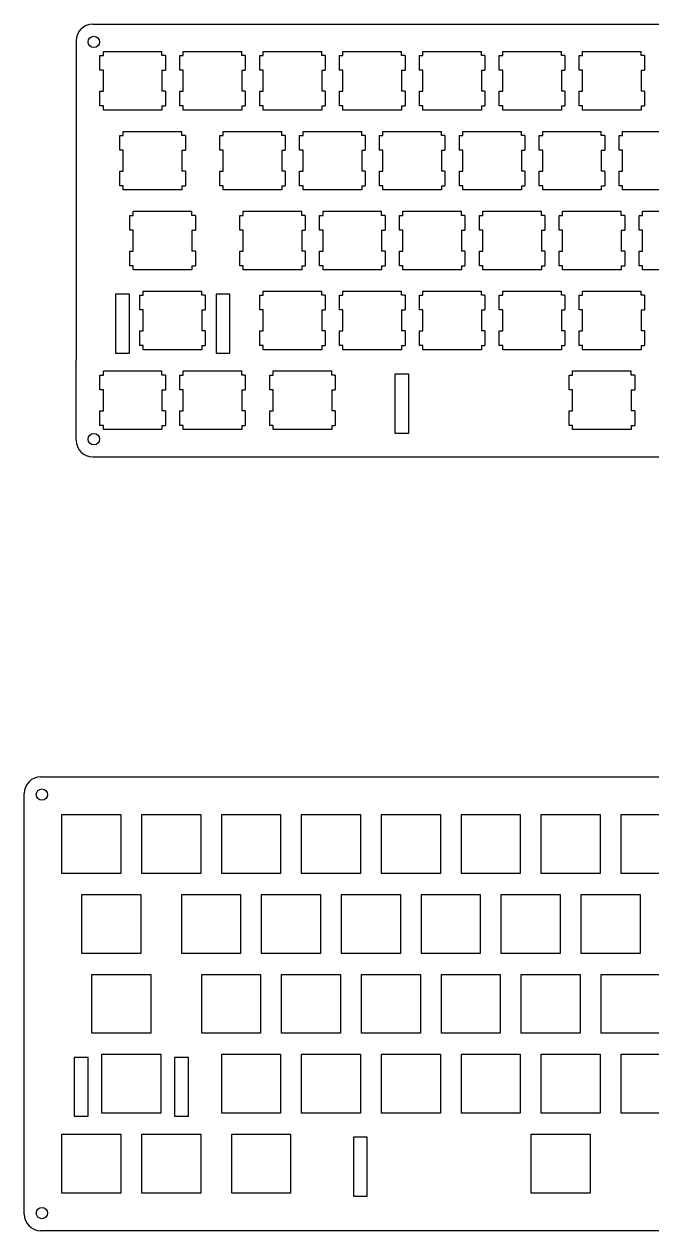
# Model space of a CAD drawing. Header units: millimetres. Extents: x -742 to 1487, y -1115 to 638.
# Drawn here: x 93.9 to 243.2, y 345.5 to 632.5 of the extents above; entities that cross this region are included whole.
import ezdxf

# ---------------------------------------------------------------- set-up
doc = ezdxf.new("R2010")
doc.units = ezdxf.units.MM
doc.layers.get('0').update_dxf_attribs({"linetype": 'CONTINUOUS'})
doc.layers.add('Layer_1', color=7, linetype='CONTINUOUS')

msp = doc.modelspace()

# ---------------------------------------------------------------- linework, layer by layer
for p, q in [((131.731, 632.527), (373.676, 632.527)), ((106.231, 609.527), (106.231, 552.592)), ((131.731, 529.592), (373.676, 529.592))]:
    msp.add_line(p, q)
at = {"layer": 'Layer_1', "linetype": 'ByBlock'}
for p, q in [((110.231, 632.527), (131.731, 632.527)), ((106.231, 628.527), (106.231, 609.527)), ((106.231, 533.592), (106.231, 552.592)), ((110.231, 529.592), (131.731, 529.592)), ((97.889, 453.515), (387.889, 453.515)), ((387.889, 345.515), (97.889, 345.515))]:
    msp.add_line(p, q, dxfattribs=at)
at = {"layer": 'Layer_1'}
msp.add_line((93.889, 349.515), (93.889, 449.515), dxfattribs=at)
at = {"layer": 'Layer_1', "linetype": 'ByBlock'}
for points in [[(115.631, 568.279), (115.631, 554.279), (118.931, 554.279), (118.931, 568.279)], [(139.531, 568.279), (139.531, 554.279), (142.831, 554.279), (142.831, 568.279)], [(182.056, 549.279), (182.056, 535.279), (185.356, 535.279), (185.356, 549.279)], [(182.056, 549.279), (182.056, 535.279), (185.356, 535.279), (185.356, 549.279)], [(105.789, 386.765), (105.789, 372.765), (109.089, 372.765), (109.089, 386.765)], [(129.689, 386.765), (129.689, 372.765), (132.989, 372.765), (132.989, 386.765)], [(172.214, 367.765), (172.214, 353.765), (175.514, 353.765), (175.514, 367.765)], [(172.214, 367.765), (172.214, 353.765), (175.514, 353.765), (175.514, 367.765)]]:
    msp.add_lwpolyline(points, close=True, dxfattribs=at)
at = {"layer": 'Layer_1'}
for points in [[(102.889, 444.515), (116.889, 444.515), (116.889, 430.515), (102.889, 430.515), (102.889, 444.515)], [(121.889, 444.515), (135.889, 444.515), (135.889, 430.515), (121.889, 430.515), (121.889, 444.515)], [(140.889, 444.515), (154.889, 444.515), (154.889, 430.515), (140.889, 430.515), (140.889, 444.515)], [(159.889, 444.515), (173.889, 444.515), (173.889, 430.515), (159.889, 430.515), (159.889, 444.515)], [(178.889, 444.515), (192.889, 444.515), (192.889, 430.515), (178.889, 430.515), (178.889, 444.515)], [(197.889, 444.515), (211.889, 444.515), (211.889, 430.515), (197.889, 430.515), (197.889, 444.515)], [(216.889, 444.515), (230.889, 444.515), (230.889, 430.515), (216.889, 430.515), (216.889, 444.515)], [(235.889, 444.515), (249.889, 444.515), (249.889, 430.515), (235.889, 430.515), (235.889, 444.515)], [(107.639, 425.515), (121.639, 425.515), (121.639, 411.515), (107.639, 411.515), (107.639, 425.515)], [(131.389, 425.515), (145.389, 425.515), (145.389, 411.515), (131.389, 411.515), (131.389, 425.515)], [(150.389, 425.515), (164.389, 425.515), (164.389, 411.515), (150.389, 411.515), (150.389, 425.515)], [(169.389, 425.515), (183.389, 425.515), (183.389, 411.515), (169.389, 411.515), (169.389, 425.515)], [(188.389, 425.515), (202.389, 425.515), (202.389, 411.515), (188.389, 411.515), (188.389, 425.515)], [(207.389, 425.515), (221.389, 425.515), (221.389, 411.515), (207.389, 411.515), (207.389, 425.515)], [(226.389, 425.515), (240.389, 425.515), (240.389, 411.515), (226.389, 411.515), (226.389, 425.515)], [(110.014, 406.515), (124.014, 406.515), (124.014, 392.515), (110.014, 392.515), (110.014, 406.515)], [(136.139, 406.515), (150.139, 406.515), (150.139, 392.515), (136.139, 392.515), (136.139, 406.515)], [(155.139, 406.515), (169.139, 406.515), (169.139, 392.515), (155.139, 392.515), (155.139, 406.515)], [(174.139, 406.515), (188.139, 406.515), (188.139, 392.515), (174.139, 392.515), (174.139, 406.515)], [(193.139, 406.515), (207.139, 406.515), (207.139, 392.515), (193.139, 392.515), (193.139, 406.515)], [(212.139, 406.515), (226.139, 406.515), (226.139, 392.515), (212.139, 392.515), (212.139, 406.515)], [(231.139, 406.515), (245.139, 406.515), (245.139, 392.515), (231.139, 392.515), (231.139, 406.515)], [(112.389, 387.515), (126.389, 387.515), (126.389, 373.515), (112.389, 373.515), (112.389, 387.515)], [(140.889, 387.515), (154.889, 387.515), (154.889, 373.515), (140.889, 373.515), (140.889, 387.515)], [(159.889, 387.515), (173.889, 387.515), (173.889, 373.515), (159.889, 373.515), (159.889, 387.515)], [(178.889, 387.515), (192.889, 387.515), (192.889, 373.515), (178.889, 373.515), (178.889, 387.515)], [(197.889, 387.515), (211.889, 387.515), (211.889, 373.515), (197.889, 373.515), (197.889, 387.515)], [(216.889, 387.515), (230.889, 387.515), (230.889, 373.515), (216.889, 373.515), (216.889, 387.515)], [(235.889, 387.515), (249.889, 387.515), (249.889, 373.515), (235.889, 373.515), (235.889, 387.515)], [(102.889, 368.515), (116.889, 368.515), (116.889, 354.515), (102.889, 354.515), (102.889, 368.515)], [(121.889, 368.515), (135.889, 368.515), (135.889, 354.515), (121.889, 354.515), (121.889, 368.515)], [(143.264, 368.515), (157.264, 368.515), (157.264, 354.515), (143.264, 354.515), (143.264, 368.515)], [(214.514, 368.515), (228.514, 368.515), (228.514, 354.515), (214.514, 354.515), (214.514, 368.515)], [(214.514, 368.515), (228.514, 368.515), (228.514, 354.515), (214.514, 354.515), (214.514, 368.515)]]:
    msp.add_lwpolyline(points, dxfattribs=at)
for centre in [(110.463, 628.295), (110.463, 533.824), (98.121, 449.283), (98.121, 349.748)]:
    msp.add_circle(centre, 1.35, dxfattribs=at)
for centre, start, end in [((110.231, 628.527), 90, 180), ((110.231, 533.592), 180, 270), ((97.889, 449.515), 90, 180), ((97.889, 349.515), 180, 270)]:
    msp.add_arc(centre, 4, start, end, dxfattribs=at)
at = {"layer": 'Layer_1', "linetype": 'ByBlock'}
for points in [[(112.731, 626.029), (112.731, 626.029), (126.676, 626.029), (126.676, 626.029)], [(112.731, 625.051), (112.731, 625.051), (112.731, 626.029), (112.731, 626.029)], [(126.676, 625.051), (126.676, 625.051), (126.676, 626.029), (126.676, 626.029)], [(131.731, 626.029), (131.731, 626.029), (145.676, 626.029), (145.676, 626.029)], [(131.731, 625.051), (131.731, 625.051), (131.731, 626.029), (131.731, 626.029)], [(145.676, 625.051), (145.676, 625.051), (145.676, 626.029), (145.676, 626.029)], [(150.731, 626.029), (150.731, 626.029), (164.676, 626.029), (164.676, 626.029)], [(150.731, 625.051), (150.731, 625.051), (150.731, 626.029), (150.731, 626.029)], [(164.676, 625.051), (164.676, 625.051), (164.676, 626.029), (164.676, 626.029)], [(169.731, 626.029), (169.731, 626.029), (183.676, 626.029), (183.676, 626.029)], [(169.731, 625.051), (169.731, 625.051), (169.731, 626.029), (169.731, 626.029)], [(183.676, 625.051), (183.676, 625.051), (183.676, 626.029), (183.676, 626.029)], [(188.731, 626.029), (188.731, 626.029), (202.676, 626.029), (202.676, 626.029)], [(188.731, 625.051), (188.731, 625.051), (188.731, 626.029), (188.731, 626.029)], [(202.676, 625.051), (202.676, 625.051), (202.676, 626.029), (202.676, 626.029)], [(207.731, 626.029), (207.731, 626.029), (221.676, 626.029), (221.676, 626.029)], [(207.731, 625.051), (207.731, 625.051), (207.731, 626.029), (207.731, 626.029)], [(221.676, 625.051), (221.676, 625.051), (221.676, 626.029), (221.676, 626.029)], [(226.731, 626.029), (226.731, 626.029), (240.676, 626.029), (240.676, 626.029)], [(226.731, 625.051), (226.731, 625.051), (226.731, 626.029), (226.731, 626.029)], [(240.676, 625.051), (240.676, 625.051), (240.676, 626.029), (240.676, 626.029)], [(111.919, 621.557), (111.919, 621.557), (111.919, 625.051), (111.919, 625.051)], [(111.919, 625.051), (111.919, 625.051), (112.731, 625.051), (112.731, 625.051)], [(127.487, 625.051), (127.487, 625.051), (126.676, 625.051), (126.676, 625.051)], [(127.487, 625.051), (127.487, 625.051), (127.487, 621.557), (127.487, 621.557)], [(130.919, 621.557), (130.919, 621.557), (130.919, 625.051), (130.919, 625.051)], [(130.919, 625.051), (130.919, 625.051), (131.731, 625.051), (131.731, 625.051)], [(146.487, 625.051), (146.487, 625.051), (145.676, 625.051), (145.676, 625.051)], [(146.487, 625.051), (146.487, 625.051), (146.487, 621.557), (146.487, 621.557)], [(149.919, 621.557), (149.919, 621.557), (149.919, 625.051), (149.919, 625.051)], [(149.919, 625.051), (149.919, 625.051), (150.731, 625.051), (150.731, 625.051)], [(165.487, 625.051), (165.487, 625.051), (164.676, 625.051), (164.676, 625.051)], [(165.487, 625.051), (165.487, 625.051), (165.487, 621.557), (165.487, 621.557)], [(168.919, 621.557), (168.919, 621.557), (168.919, 625.051), (168.919, 625.051)], [(168.919, 625.051), (168.919, 625.051), (169.731, 625.051), (169.731, 625.051)], [(184.487, 625.051), (184.487, 625.051), (183.676, 625.051), (183.676, 625.051)], [(184.487, 625.051), (184.487, 625.051), (184.487, 621.557), (184.487, 621.557)], [(187.919, 621.557), (187.919, 621.557), (187.919, 625.051), (187.919, 625.051)], [(187.919, 625.051), (187.919, 625.051), (188.731, 625.051), (188.731, 625.051)], [(203.487, 625.051), (203.487, 625.051), (202.676, 625.051), (202.676, 625.051)], [(203.487, 625.051), (203.487, 625.051), (203.487, 621.557), (203.487, 621.557)], [(206.919, 621.557), (206.919, 621.557), (206.919, 625.051), (206.919, 625.051)], [(206.919, 625.051), (206.919, 625.051), (207.731, 625.051), (207.731, 625.051)], [(222.487, 625.051), (222.487, 625.051), (221.676, 625.051), (221.676, 625.051)], [(222.487, 625.051), (222.487, 625.051), (222.487, 621.557), (222.487, 621.557)], [(225.919, 621.557), (225.919, 621.557), (225.919, 625.051), (225.919, 625.051)], [(225.919, 625.051), (225.919, 625.051), (226.731, 625.051), (226.731, 625.051)], [(241.487, 625.051), (241.487, 625.051), (240.676, 625.051), (240.676, 625.051)], [(241.487, 625.051), (241.487, 625.051), (241.487, 621.557), (241.487, 621.557)], [(112.731, 621.557), (112.731, 621.557), (111.919, 621.557), (111.919, 621.557)], [(112.731, 616.557), (112.731, 616.557), (112.731, 621.557), (112.731, 621.557)], [(126.676, 621.557), (126.676, 621.557), (126.676, 616.557), (126.676, 616.557)], [(126.676, 621.557), (126.676, 621.557), (127.487, 621.557), (127.487, 621.557)], [(131.731, 621.557), (131.731, 621.557), (130.919, 621.557), (130.919, 621.557)], [(131.731, 616.557), (131.731, 616.557), (131.731, 621.557), (131.731, 621.557)], [(145.676, 621.557), (145.676, 621.557), (145.676, 616.557), (145.676, 616.557)], [(145.676, 621.557), (145.676, 621.557), (146.487, 621.557), (146.487, 621.557)], [(150.731, 621.557), (150.731, 621.557), (149.919, 621.557), (149.919, 621.557)], [(150.731, 616.557), (150.731, 616.557), (150.731, 621.557), (150.731, 621.557)], [(164.676, 621.557), (164.676, 621.557), (164.676, 616.557), (164.676, 616.557)], [(164.676, 621.557), (164.676, 621.557), (165.487, 621.557), (165.487, 621.557)], [(169.731, 621.557), (169.731, 621.557), (168.919, 621.557), (168.919, 621.557)], [(169.731, 616.557), (169.731, 616.557), (169.731, 621.557), (169.731, 621.557)], [(183.676, 621.557), (183.676, 621.557), (183.676, 616.557), (183.676, 616.557)], [(183.676, 621.557), (183.676, 621.557), (184.487, 621.557), (184.487, 621.557)], [(188.731, 621.557), (188.731, 621.557), (187.919, 621.557), (187.919, 621.557)], [(188.731, 616.557), (188.731, 616.557), (188.731, 621.557), (188.731, 621.557)], [(202.676, 621.557), (202.676, 621.557), (202.676, 616.557), (202.676, 616.557)], [(202.676, 621.557), (202.676, 621.557), (203.487, 621.557), (203.487, 621.557)], [(207.731, 621.557), (207.731, 621.557), (206.919, 621.557), (206.919, 621.557)], [(207.731, 616.557), (207.731, 616.557), (207.731, 621.557), (207.731, 621.557)], [(221.676, 621.557), (221.676, 621.557), (221.676, 616.557), (221.676, 616.557)], [(221.676, 621.557), (221.676, 621.557), (222.487, 621.557), (222.487, 621.557)], [(226.731, 621.557), (226.731, 621.557), (225.919, 621.557), (225.919, 621.557)], [(226.731, 616.557), (226.731, 616.557), (226.731, 621.557), (226.731, 621.557)], [(240.676, 621.557), (240.676, 621.557), (240.676, 616.557), (240.676, 616.557)], [(240.676, 621.557), (240.676, 621.557), (241.487, 621.557), (241.487, 621.557)], [(111.919, 616.557), (111.919, 616.557), (112.731, 616.557), (112.731, 616.557)], [(111.919, 613.063), (111.919, 613.063), (111.919, 616.557), (111.919, 616.557)], [(127.487, 616.557), (127.487, 616.557), (126.676, 616.557), (126.676, 616.557)], [(127.487, 616.557), (127.487, 616.557), (127.487, 613.063), (127.487, 613.063)], [(130.919, 613.063), (130.919, 613.063), (130.919, 616.557), (130.919, 616.557)], [(130.919, 616.557), (130.919, 616.557), (131.731, 616.557), (131.731, 616.557)], [(146.487, 616.557), (146.487, 616.557), (145.676, 616.557), (145.676, 616.557)], [(146.487, 616.557), (146.487, 616.557), (146.487, 613.063), (146.487, 613.063)], [(149.919, 613.063), (149.919, 613.063), (149.919, 616.557), (149.919, 616.557)], [(149.919, 616.557), (149.919, 616.557), (150.731, 616.557), (150.731, 616.557)], [(165.487, 616.557), (165.487, 616.557), (164.676, 616.557), (164.676, 616.557)], [(165.487, 616.557), (165.487, 616.557), (165.487, 613.063), (165.487, 613.063)], [(168.919, 613.063), (168.919, 613.063), (168.919, 616.557), (168.919, 616.557)], [(168.919, 616.557), (168.919, 616.557), (169.731, 616.557), (169.731, 616.557)], [(184.487, 616.557), (184.487, 616.557), (183.676, 616.557), (183.676, 616.557)], [(184.487, 616.557), (184.487, 616.557), (184.487, 613.063), (184.487, 613.063)], [(187.919, 613.063), (187.919, 613.063), (187.919, 616.557), (187.919, 616.557)], [(187.919, 616.557), (187.919, 616.557), (188.731, 616.557), (188.731, 616.557)], [(203.487, 616.557), (203.487, 616.557), (202.676, 616.557), (202.676, 616.557)], [(203.487, 616.557), (203.487, 616.557), (203.487, 613.063), (203.487, 613.063)], [(206.919, 613.063), (206.919, 613.063), (206.919, 616.557), (206.919, 616.557)], [(206.919, 616.557), (206.919, 616.557), (207.731, 616.557), (207.731, 616.557)], [(222.487, 616.557), (222.487, 616.557), (221.676, 616.557), (221.676, 616.557)], [(222.487, 616.557), (222.487, 616.557), (222.487, 613.063), (222.487, 613.063)], [(225.919, 613.063), (225.919, 613.063), (225.919, 616.557), (225.919, 616.557)], [(225.919, 616.557), (225.919, 616.557), (226.731, 616.557), (226.731, 616.557)], [(241.487, 616.557), (241.487, 616.557), (240.676, 616.557), (240.676, 616.557)], [(241.487, 616.557), (241.487, 616.557), (241.487, 613.063), (241.487, 613.063)], [(112.731, 613.063), (112.731, 613.063), (111.919, 613.063), (111.919, 613.063)], [(112.731, 612.084), (112.731, 612.084), (112.731, 613.063), (112.731, 613.063)], [(126.676, 612.084), (126.676, 612.084), (112.731, 612.084), (112.731, 612.084)], [(126.676, 613.063), (126.676, 613.063), (126.676, 612.084), (126.676, 612.084)], [(126.676, 613.063), (126.676, 613.063), (127.487, 613.063), (127.487, 613.063)], [(131.731, 613.063), (131.731, 613.063), (130.919, 613.063), (130.919, 613.063)], [(131.731, 612.084), (131.731, 612.084), (131.731, 613.063), (131.731, 613.063)], [(145.676, 612.084), (145.676, 612.084), (131.731, 612.084), (131.731, 612.084)], [(145.676, 613.063), (145.676, 613.063), (146.487, 613.063), (146.487, 613.063)], [(145.676, 613.063), (145.676, 613.063), (145.676, 612.084), (145.676, 612.084)], [(150.731, 613.063), (150.731, 613.063), (149.919, 613.063), (149.919, 613.063)], [(150.731, 612.084), (150.731, 612.084), (150.731, 613.063), (150.731, 613.063)], [(164.676, 612.084), (164.676, 612.084), (150.731, 612.084), (150.731, 612.084)], [(164.676, 613.063), (164.676, 613.063), (165.487, 613.063), (165.487, 613.063)], [(164.676, 613.063), (164.676, 613.063), (164.676, 612.084), (164.676, 612.084)], [(169.731, 613.063), (169.731, 613.063), (168.919, 613.063), (168.919, 613.063)], [(169.731, 612.084), (169.731, 612.084), (169.731, 613.063), (169.731, 613.063)], [(183.676, 612.084), (183.676, 612.084), (169.731, 612.084), (169.731, 612.084)], [(183.676, 613.063), (183.676, 613.063), (184.487, 613.063), (184.487, 613.063)], [(183.676, 613.063), (183.676, 613.063), (183.676, 612.084), (183.676, 612.084)], [(188.731, 613.063), (188.731, 613.063), (187.919, 613.063), (187.919, 613.063)], [(188.731, 612.084), (188.731, 612.084), (188.731, 613.063), (188.731, 613.063)], [(202.676, 612.084), (202.676, 612.084), (188.731, 612.084), (188.731, 612.084)], [(202.676, 613.063), (202.676, 613.063), (203.487, 613.063), (203.487, 613.063)], [(202.676, 613.063), (202.676, 613.063), (202.676, 612.084), (202.676, 612.084)], [(207.731, 613.063), (207.731, 613.063), (206.919, 613.063), (206.919, 613.063)], [(207.731, 612.084), (207.731, 612.084), (207.731, 613.063), (207.731, 613.063)], [(221.676, 612.084), (221.676, 612.084), (207.731, 612.084), (207.731, 612.084)], [(221.676, 613.063), (221.676, 613.063), (222.487, 613.063), (222.487, 613.063)], [(221.676, 613.063), (221.676, 613.063), (221.676, 612.084), (221.676, 612.084)], [(226.731, 613.063), (226.731, 613.063), (225.919, 613.063), (225.919, 613.063)], [(226.731, 612.084), (226.731, 612.084), (226.731, 613.063), (226.731, 613.063)], [(240.676, 612.084), (240.676, 612.084), (226.731, 612.084), (226.731, 612.084)], [(240.676, 613.063), (240.676, 613.063), (241.487, 613.063), (241.487, 613.063)], [(240.676, 613.063), (240.676, 613.063), (240.676, 612.084), (240.676, 612.084)], [(116.669, 602.557), (116.669, 602.557), (116.669, 606.051), (116.669, 606.051)], [(116.669, 606.051), (116.669, 606.051), (117.481, 606.051), (117.481, 606.051)], [(117.481, 607.029), (117.481, 607.029), (131.426, 607.029), (131.426, 607.029)], [(117.481, 606.051), (117.481, 606.051), (117.481, 607.029), (117.481, 607.029)], [(131.426, 606.051), (131.426, 606.051), (131.426, 607.029), (131.426, 607.029)], [(132.237, 606.051), (132.237, 606.051), (131.426, 606.051), (131.426, 606.051)], [(132.237, 606.051), (132.237, 606.051), (132.237, 602.557), (132.237, 602.557)], [(140.419, 602.557), (140.419, 602.557), (140.419, 606.051), (140.419, 606.051)], [(140.419, 606.051), (140.419, 606.051), (141.231, 606.051), (141.231, 606.051)], [(141.231, 607.029), (141.231, 607.029), (155.176, 607.029), (155.176, 607.029)], [(141.231, 606.051), (141.231, 606.051), (141.231, 607.029), (141.231, 607.029)], [(155.176, 606.051), (155.176, 606.051), (155.176, 607.029), (155.176, 607.029)], [(155.987, 606.051), (155.987, 606.051), (155.176, 606.051), (155.176, 606.051)], [(155.987, 606.051), (155.987, 606.051), (155.987, 602.557), (155.987, 602.557)], [(159.419, 602.557), (159.419, 602.557), (159.419, 606.051), (159.419, 606.051)], [(159.419, 606.051), (159.419, 606.051), (160.231, 606.051), (160.231, 606.051)], [(160.231, 607.029), (160.231, 607.029), (174.176, 607.029), (174.176, 607.029)], [(160.231, 606.051), (160.231, 606.051), (160.231, 607.029), (160.231, 607.029)], [(174.176, 606.051), (174.176, 606.051), (174.176, 607.029), (174.176, 607.029)], [(174.987, 606.051), (174.987, 606.051), (174.176, 606.051), (174.176, 606.051)], [(174.987, 606.051), (174.987, 606.051), (174.987, 602.557), (174.987, 602.557)], [(178.419, 602.557), (178.419, 602.557), (178.419, 606.051), (178.419, 606.051)], [(178.419, 606.051), (178.419, 606.051), (179.231, 606.051), (179.231, 606.051)], [(179.231, 607.029), (179.231, 607.029), (193.176, 607.029), (193.176, 607.029)], [(179.231, 606.051), (179.231, 606.051), (179.231, 607.029), (179.231, 607.029)], [(193.176, 606.051), (193.176, 606.051), (193.176, 607.029), (193.176, 607.029)], [(193.987, 606.051), (193.987, 606.051), (193.176, 606.051), (193.176, 606.051)], [(193.987, 606.051), (193.987, 606.051), (193.987, 602.557), (193.987, 602.557)], [(197.419, 602.557), (197.419, 602.557), (197.419, 606.051), (197.419, 606.051)], [(197.419, 606.051), (197.419, 606.051), (198.231, 606.051), (198.231, 606.051)], [(198.231, 607.029), (198.231, 607.029), (212.176, 607.029), (212.176, 607.029)], [(198.231, 606.051), (198.231, 606.051), (198.231, 607.029), (198.231, 607.029)], [(212.176, 606.051), (212.176, 606.051), (212.176, 607.029), (212.176, 607.029)], [(212.987, 606.051), (212.987, 606.051), (212.176, 606.051), (212.176, 606.051)], [(212.987, 606.051), (212.987, 606.051), (212.987, 602.557), (212.987, 602.557)], [(216.419, 602.557), (216.419, 602.557), (216.419, 606.051), (216.419, 606.051)], [(216.419, 606.051), (216.419, 606.051), (217.231, 606.051), (217.231, 606.051)], [(217.231, 607.029), (217.231, 607.029), (231.176, 607.029), (231.176, 607.029)], [(217.231, 606.051), (217.231, 606.051), (217.231, 607.029), (217.231, 607.029)], [(231.176, 606.051), (231.176, 606.051), (231.176, 607.029), (231.176, 607.029)], [(231.987, 606.051), (231.987, 606.051), (231.176, 606.051), (231.176, 606.051)], [(231.987, 606.051), (231.987, 606.051), (231.987, 602.557), (231.987, 602.557)], [(235.419, 602.557), (235.419, 602.557), (235.419, 606.051), (235.419, 606.051)], [(235.419, 606.051), (235.419, 606.051), (236.231, 606.051), (236.231, 606.051)], [(236.231, 607.029), (236.231, 607.029), (250.176, 607.029), (250.176, 607.029)], [(236.231, 606.051), (236.231, 606.051), (236.231, 607.029), (236.231, 607.029)], [(117.481, 602.557), (117.481, 602.557), (116.669, 602.557), (116.669, 602.557)], [(117.481, 597.557), (117.481, 597.557), (117.481, 602.557), (117.481, 602.557)], [(131.426, 602.557), (131.426, 602.557), (131.426, 597.557), (131.426, 597.557)], [(131.426, 602.557), (131.426, 602.557), (132.237, 602.557), (132.237, 602.557)], [(141.231, 602.557), (141.231, 602.557), (140.419, 602.557), (140.419, 602.557)], [(141.231, 597.557), (141.231, 597.557), (141.231, 602.557), (141.231, 602.557)], [(155.176, 602.557), (155.176, 602.557), (155.176, 597.557), (155.176, 597.557)], [(155.176, 602.557), (155.176, 602.557), (155.987, 602.557), (155.987, 602.557)], [(160.231, 602.557), (160.231, 602.557), (159.419, 602.557), (159.419, 602.557)], [(160.231, 597.557), (160.231, 597.557), (160.231, 602.557), (160.231, 602.557)], [(174.176, 602.557), (174.176, 602.557), (174.176, 597.557), (174.176, 597.557)], [(174.176, 602.557), (174.176, 602.557), (174.987, 602.557), (174.987, 602.557)], [(179.231, 602.557), (179.231, 602.557), (178.419, 602.557), (178.419, 602.557)], [(179.231, 597.557), (179.231, 597.557), (179.231, 602.557), (179.231, 602.557)], [(193.176, 602.557), (193.176, 602.557), (193.176, 597.557), (193.176, 597.557)], [(193.176, 602.557), (193.176, 602.557), (193.987, 602.557), (193.987, 602.557)], [(198.231, 602.557), (198.231, 602.557), (197.419, 602.557), (197.419, 602.557)], [(198.231, 597.557), (198.231, 597.557), (198.231, 602.557), (198.231, 602.557)], [(212.176, 602.557), (212.176, 602.557), (212.176, 597.557), (212.176, 597.557)], [(212.176, 602.557), (212.176, 602.557), (212.987, 602.557), (212.987, 602.557)], [(217.231, 602.557), (217.231, 602.557), (216.419, 602.557), (216.419, 602.557)], [(217.231, 597.557), (217.231, 597.557), (217.231, 602.557), (217.231, 602.557)], [(231.176, 602.557), (231.176, 602.557), (231.176, 597.557), (231.176, 597.557)], [(231.176, 602.557), (231.176, 602.557), (231.987, 602.557), (231.987, 602.557)], [(236.231, 602.557), (236.231, 602.557), (235.419, 602.557), (235.419, 602.557)], [(236.231, 597.557), (236.231, 597.557), (236.231, 602.557), (236.231, 602.557)], [(116.669, 594.063), (116.669, 594.063), (116.669, 597.557), (116.669, 597.557)], [(116.669, 597.557), (116.669, 597.557), (117.481, 597.557), (117.481, 597.557)], [(132.237, 597.557), (132.237, 597.557), (131.426, 597.557), (131.426, 597.557)], [(132.237, 597.557), (132.237, 597.557), (132.237, 594.063), (132.237, 594.063)], [(140.419, 594.063), (140.419, 594.063), (140.419, 597.557), (140.419, 597.557)], [(140.419, 597.557), (140.419, 597.557), (141.231, 597.557), (141.231, 597.557)], [(155.987, 597.557), (155.987, 597.557), (155.176, 597.557), (155.176, 597.557)], [(155.987, 597.557), (155.987, 597.557), (155.987, 594.063), (155.987, 594.063)], [(159.419, 594.063), (159.419, 594.063), (159.419, 597.557), (159.419, 597.557)], [(159.419, 597.557), (159.419, 597.557), (160.231, 597.557), (160.231, 597.557)], [(174.987, 597.557), (174.987, 597.557), (174.176, 597.557), (174.176, 597.557)], [(174.987, 597.557), (174.987, 597.557), (174.987, 594.063), (174.987, 594.063)], [(178.419, 594.063), (178.419, 594.063), (178.419, 597.557), (178.419, 597.557)], [(178.419, 597.557), (178.419, 597.557), (179.231, 597.557), (179.231, 597.557)], [(193.987, 597.557), (193.987, 597.557), (193.176, 597.557), (193.176, 597.557)], [(193.987, 597.557), (193.987, 597.557), (193.987, 594.063), (193.987, 594.063)], [(197.419, 594.063), (197.419, 594.063), (197.419, 597.557), (197.419, 597.557)], [(197.419, 597.557), (197.419, 597.557), (198.231, 597.557), (198.231, 597.557)], [(212.987, 597.557), (212.987, 597.557), (212.176, 597.557), (212.176, 597.557)], [(212.987, 597.557), (212.987, 597.557), (212.987, 594.063), (212.987, 594.063)], [(216.419, 594.063), (216.419, 594.063), (216.419, 597.557), (216.419, 597.557)], [(216.419, 597.557), (216.419, 597.557), (217.231, 597.557), (217.231, 597.557)], [(231.987, 597.557), (231.987, 597.557), (231.176, 597.557), (231.176, 597.557)], [(231.987, 597.557), (231.987, 597.557), (231.987, 594.063), (231.987, 594.063)], [(235.419, 594.063), (235.419, 594.063), (235.419, 597.557), (235.419, 597.557)], [(235.419, 597.557), (235.419, 597.557), (236.231, 597.557), (236.231, 597.557)], [(117.481, 594.063), (117.481, 594.063), (116.669, 594.063), (116.669, 594.063)], [(117.481, 593.084), (117.481, 593.084), (117.481, 594.063), (117.481, 594.063)], [(131.426, 593.084), (131.426, 593.084), (117.481, 593.084), (117.481, 593.084)], [(131.426, 594.063), (131.426, 594.063), (132.237, 594.063), (132.237, 594.063)], [(131.426, 594.063), (131.426, 594.063), (131.426, 593.084), (131.426, 593.084)], [(141.231, 594.063), (141.231, 594.063), (140.419, 594.063), (140.419, 594.063)], [(141.231, 593.084), (141.231, 593.084), (141.231, 594.063), (141.231, 594.063)], [(155.176, 593.084), (155.176, 593.084), (141.231, 593.084), (141.231, 593.084)], [(155.176, 594.063), (155.176, 594.063), (155.987, 594.063), (155.987, 594.063)], [(155.176, 594.063), (155.176, 594.063), (155.176, 593.084), (155.176, 593.084)], [(160.231, 594.063), (160.231, 594.063), (159.419, 594.063), (159.419, 594.063)], [(160.231, 593.084), (160.231, 593.084), (160.231, 594.063), (160.231, 594.063)], [(174.176, 593.084), (174.176, 593.084), (160.231, 593.084), (160.231, 593.084)], [(174.176, 594.063), (174.176, 594.063), (174.987, 594.063), (174.987, 594.063)], [(174.176, 594.063), (174.176, 594.063), (174.176, 593.084), (174.176, 593.084)], [(179.231, 594.063), (179.231, 594.063), (178.419, 594.063), (178.419, 594.063)], [(179.231, 593.084), (179.231, 593.084), (179.231, 594.063), (179.231, 594.063)], [(193.176, 593.084), (193.176, 593.084), (179.231, 593.084), (179.231, 593.084)], [(193.176, 594.063), (193.176, 594.063), (193.987, 594.063), (193.987, 594.063)], [(193.176, 594.063), (193.176, 594.063), (193.176, 593.084), (193.176, 593.084)], [(198.231, 594.063), (198.231, 594.063), (197.419, 594.063), (197.419, 594.063)], [(198.231, 593.084), (198.231, 593.084), (198.231, 594.063), (198.231, 594.063)], [(212.176, 593.084), (212.176, 593.084), (198.231, 593.084), (198.231, 593.084)], [(212.176, 594.063), (212.176, 594.063), (212.987, 594.063), (212.987, 594.063)], [(212.176, 594.063), (212.176, 594.063), (212.176, 593.084), (212.176, 593.084)], [(217.231, 594.063), (217.231, 594.063), (216.419, 594.063), (216.419, 594.063)], [(217.231, 593.084), (217.231, 593.084), (217.231, 594.063), (217.231, 594.063)], [(231.176, 593.084), (231.176, 593.084), (217.231, 593.084), (217.231, 593.084)], [(231.176, 594.063), (231.176, 594.063), (231.987, 594.063), (231.987, 594.063)], [(231.176, 594.063), (231.176, 594.063), (231.176, 593.084), (231.176, 593.084)], [(236.231, 594.063), (236.231, 594.063), (235.419, 594.063), (235.419, 594.063)], [(236.231, 593.084), (236.231, 593.084), (236.231, 594.063), (236.231, 594.063)], [(250.176, 593.084), (250.176, 593.084), (236.231, 593.084), (236.231, 593.084)], [(119.044, 583.557), (119.044, 583.557), (119.044, 587.051), (119.044, 587.051)], [(119.044, 587.051), (119.044, 587.051), (119.856, 587.051), (119.856, 587.051)], [(119.856, 588.029), (119.856, 588.029), (133.801, 588.029), (133.801, 588.029)], [(119.856, 587.051), (119.856, 587.051), (119.856, 588.029), (119.856, 588.029)], [(133.801, 587.051), (133.801, 587.051), (133.801, 588.029), (133.801, 588.029)], [(134.612, 587.051), (134.612, 587.051), (133.801, 587.051), (133.801, 587.051)], [(134.612, 587.051), (134.612, 587.051), (134.612, 583.557), (134.612, 583.557)], [(145.169, 583.557), (145.169, 583.557), (145.169, 587.051), (145.169, 587.051)], [(145.169, 587.051), (145.169, 587.051), (145.981, 587.051), (145.981, 587.051)], [(145.981, 588.029), (145.981, 588.029), (159.926, 588.029), (159.926, 588.029)], [(145.981, 587.051), (145.981, 587.051), (145.981, 588.029), (145.981, 588.029)], [(159.926, 587.051), (159.926, 587.051), (159.926, 588.029), (159.926, 588.029)], [(160.737, 587.051), (160.737, 587.051), (159.926, 587.051), (159.926, 587.051)], [(160.737, 587.051), (160.737, 587.051), (160.737, 583.557), (160.737, 583.557)], [(164.169, 583.557), (164.169, 583.557), (164.169, 587.051), (164.169, 587.051)], [(164.169, 587.051), (164.169, 587.051), (164.981, 587.051), (164.981, 587.051)], [(164.981, 588.029), (164.981, 588.029), (178.926, 588.029), (178.926, 588.029)], [(164.981, 587.051), (164.981, 587.051), (164.981, 588.029), (164.981, 588.029)], [(178.926, 587.051), (178.926, 587.051), (178.926, 588.029), (178.926, 588.029)], [(179.737, 587.051), (179.737, 587.051), (178.926, 587.051), (178.926, 587.051)], [(179.737, 587.051), (179.737, 587.051), (179.737, 583.557), (179.737, 583.557)], [(183.169, 583.557), (183.169, 583.557), (183.169, 587.051), (183.169, 587.051)], [(183.169, 587.051), (183.169, 587.051), (183.981, 587.051), (183.981, 587.051)], [(183.981, 588.029), (183.981, 588.029), (197.926, 588.029), (197.926, 588.029)], [(183.981, 587.051), (183.981, 587.051), (183.981, 588.029), (183.981, 588.029)], [(197.926, 587.051), (197.926, 587.051), (197.926, 588.029), (197.926, 588.029)], [(198.737, 587.051), (198.737, 587.051), (197.926, 587.051), (197.926, 587.051)], [(198.737, 587.051), (198.737, 587.051), (198.737, 583.557), (198.737, 583.557)], [(202.169, 583.557), (202.169, 583.557), (202.169, 587.051), (202.169, 587.051)], [(202.169, 587.051), (202.169, 587.051), (202.981, 587.051), (202.981, 587.051)], [(202.981, 588.029), (202.981, 588.029), (216.926, 588.029), (216.926, 588.029)], [(202.981, 587.051), (202.981, 587.051), (202.981, 588.029), (202.981, 588.029)], [(216.926, 587.051), (216.926, 587.051), (216.926, 588.029), (216.926, 588.029)], [(217.737, 587.051), (217.737, 587.051), (216.926, 587.051), (216.926, 587.051)], [(217.737, 587.051), (217.737, 587.051), (217.737, 583.557), (217.737, 583.557)], [(221.169, 583.557), (221.169, 583.557), (221.169, 587.051), (221.169, 587.051)], [(221.169, 587.051), (221.169, 587.051), (221.981, 587.051), (221.981, 587.051)], [(221.981, 588.029), (221.981, 588.029), (235.926, 588.029), (235.926, 588.029)], [(221.981, 587.051), (221.981, 587.051), (221.981, 588.029), (221.981, 588.029)], [(235.926, 587.051), (235.926, 587.051), (235.926, 588.029), (235.926, 588.029)], [(236.737, 587.051), (236.737, 587.051), (235.926, 587.051), (235.926, 587.051)], [(236.737, 587.051), (236.737, 587.051), (236.737, 583.557), (236.737, 583.557)], [(240.169, 583.557), (240.169, 583.557), (240.169, 587.051), (240.169, 587.051)], [(240.169, 587.051), (240.169, 587.051), (240.981, 587.051), (240.981, 587.051)], [(240.981, 588.029), (240.981, 588.029), (254.926, 588.029), (254.926, 588.029)], [(240.981, 587.051), (240.981, 587.051), (240.981, 588.029), (240.981, 588.029)], [(119.856, 583.557), (119.856, 583.557), (119.044, 583.557), (119.044, 583.557)], [(119.856, 578.557), (119.856, 578.557), (119.856, 583.557), (119.856, 583.557)], [(133.801, 583.557), (133.801, 583.557), (133.801, 578.557), (133.801, 578.557)], [(133.801, 583.557), (133.801, 583.557), (134.612, 583.557), (134.612, 583.557)], [(145.981, 583.557), (145.981, 583.557), (145.169, 583.557), (145.169, 583.557)], [(145.981, 578.557), (145.981, 578.557), (145.981, 583.557), (145.981, 583.557)], [(159.926, 583.557), (159.926, 583.557), (159.926, 578.557), (159.926, 578.557)], [(159.926, 583.557), (159.926, 583.557), (160.737, 583.557), (160.737, 583.557)], [(164.981, 583.557), (164.981, 583.557), (164.169, 583.557), (164.169, 583.557)], [(164.981, 578.557), (164.981, 578.557), (164.981, 583.557), (164.981, 583.557)], [(178.926, 583.557), (178.926, 583.557), (178.926, 578.557), (178.926, 578.557)], [(178.926, 583.557), (178.926, 583.557), (179.737, 583.557), (179.737, 583.557)], [(183.981, 583.557), (183.981, 583.557), (183.169, 583.557), (183.169, 583.557)], [(183.981, 578.557), (183.981, 578.557), (183.981, 583.557), (183.981, 583.557)], [(197.926, 583.557), (197.926, 583.557), (197.926, 578.557), (197.926, 578.557)], [(197.926, 583.557), (197.926, 583.557), (198.737, 583.557), (198.737, 583.557)], [(202.981, 583.557), (202.981, 583.557), (202.169, 583.557), (202.169, 583.557)], [(202.981, 578.557), (202.981, 578.557), (202.981, 583.557), (202.981, 583.557)], [(216.926, 583.557), (216.926, 583.557), (216.926, 578.557), (216.926, 578.557)], [(216.926, 583.557), (216.926, 583.557), (217.737, 583.557), (217.737, 583.557)], [(221.981, 583.557), (221.981, 583.557), (221.169, 583.557), (221.169, 583.557)], [(221.981, 578.557), (221.981, 578.557), (221.981, 583.557), (221.981, 583.557)], [(235.926, 583.557), (235.926, 583.557), (235.926, 578.557), (235.926, 578.557)], [(235.926, 583.557), (235.926, 583.557), (236.737, 583.557), (236.737, 583.557)], [(240.981, 583.557), (240.981, 583.557), (240.169, 583.557), (240.169, 583.557)], [(240.981, 578.557), (240.981, 578.557), (240.981, 583.557), (240.981, 583.557)], [(119.044, 575.063), (119.044, 575.063), (119.044, 578.557), (119.044, 578.557)], [(119.044, 578.557), (119.044, 578.557), (119.856, 578.557), (119.856, 578.557)], [(134.612, 578.557), (134.612, 578.557), (133.801, 578.557), (133.801, 578.557)], [(134.612, 578.557), (134.612, 578.557), (134.612, 575.063), (134.612, 575.063)], [(145.169, 575.063), (145.169, 575.063), (145.169, 578.557), (145.169, 578.557)], [(145.169, 578.557), (145.169, 578.557), (145.981, 578.557), (145.981, 578.557)], [(160.737, 578.557), (160.737, 578.557), (159.926, 578.557), (159.926, 578.557)], [(160.737, 578.557), (160.737, 578.557), (160.737, 575.063), (160.737, 575.063)], [(164.169, 575.063), (164.169, 575.063), (164.169, 578.557), (164.169, 578.557)], [(164.169, 578.557), (164.169, 578.557), (164.981, 578.557), (164.981, 578.557)], [(179.737, 578.557), (179.737, 578.557), (178.926, 578.557), (178.926, 578.557)], [(179.737, 578.557), (179.737, 578.557), (179.737, 575.063), (179.737, 575.063)], [(183.169, 575.063), (183.169, 575.063), (183.169, 578.557), (183.169, 578.557)], [(183.169, 578.557), (183.169, 578.557), (183.981, 578.557), (183.981, 578.557)], [(198.737, 578.557), (198.737, 578.557), (197.926, 578.557), (197.926, 578.557)], [(198.737, 578.557), (198.737, 578.557), (198.737, 575.063), (198.737, 575.063)], [(202.169, 575.063), (202.169, 575.063), (202.169, 578.557), (202.169, 578.557)], [(202.169, 578.557), (202.169, 578.557), (202.981, 578.557), (202.981, 578.557)], [(217.737, 578.557), (217.737, 578.557), (216.926, 578.557), (216.926, 578.557)], [(217.737, 578.557), (217.737, 578.557), (217.737, 575.063), (217.737, 575.063)], [(221.169, 575.063), (221.169, 575.063), (221.169, 578.557), (221.169, 578.557)], [(221.169, 578.557), (221.169, 578.557), (221.981, 578.557), (221.981, 578.557)], [(236.737, 578.557), (236.737, 578.557), (235.926, 578.557), (235.926, 578.557)], [(236.737, 578.557), (236.737, 578.557), (236.737, 575.063), (236.737, 575.063)], [(240.169, 575.063), (240.169, 575.063), (240.169, 578.557), (240.169, 578.557)], [(240.169, 578.557), (240.169, 578.557), (240.981, 578.557), (240.981, 578.557)], [(119.856, 575.063), (119.856, 575.063), (119.044, 575.063), (119.044, 575.063)], [(119.856, 574.084), (119.856, 574.084), (119.856, 575.063), (119.856, 575.063)], [(133.801, 574.084), (133.801, 574.084), (119.856, 574.084), (119.856, 574.084)], [(133.801, 575.063), (133.801, 575.063), (134.612, 575.063), (134.612, 575.063)], [(133.801, 575.063), (133.801, 575.063), (133.801, 574.084), (133.801, 574.084)], [(145.981, 575.063), (145.981, 575.063), (145.169, 575.063), (145.169, 575.063)], [(145.981, 574.084), (145.981, 574.084), (145.981, 575.063), (145.981, 575.063)], [(159.926, 574.084), (159.926, 574.084), (145.981, 574.084), (145.981, 574.084)], [(159.926, 575.063), (159.926, 575.063), (160.737, 575.063), (160.737, 575.063)], [(159.926, 575.063), (159.926, 575.063), (159.926, 574.084), (159.926, 574.084)], [(164.981, 575.063), (164.981, 575.063), (164.169, 575.063), (164.169, 575.063)], [(164.981, 574.084), (164.981, 574.084), (164.981, 575.063), (164.981, 575.063)], [(178.926, 574.084), (178.926, 574.084), (164.981, 574.084), (164.981, 574.084)], [(178.926, 575.063), (178.926, 575.063), (179.737, 575.063), (179.737, 575.063)], [(178.926, 575.063), (178.926, 575.063), (178.926, 574.084), (178.926, 574.084)], [(183.981, 575.063), (183.981, 575.063), (183.169, 575.063), (183.169, 575.063)], [(183.981, 574.084), (183.981, 574.084), (183.981, 575.063), (183.981, 575.063)], [(197.926, 574.084), (197.926, 574.084), (183.981, 574.084), (183.981, 574.084)], [(197.926, 575.063), (197.926, 575.063), (198.737, 575.063), (198.737, 575.063)], [(197.926, 575.063), (197.926, 575.063), (197.926, 574.084), (197.926, 574.084)], [(202.981, 575.063), (202.981, 575.063), (202.169, 575.063), (202.169, 575.063)], [(202.981, 574.084), (202.981, 574.084), (202.981, 575.063), (202.981, 575.063)], [(216.926, 574.084), (216.926, 574.084), (202.981, 574.084), (202.981, 574.084)], [(216.926, 575.063), (216.926, 575.063), (217.737, 575.063), (217.737, 575.063)], [(216.926, 575.063), (216.926, 575.063), (216.926, 574.084), (216.926, 574.084)], [(221.981, 575.063), (221.981, 575.063), (221.169, 575.063), (221.169, 575.063)], [(221.981, 574.084), (221.981, 574.084), (221.981, 575.063), (221.981, 575.063)], [(235.926, 574.084), (235.926, 574.084), (221.981, 574.084), (221.981, 574.084)], [(235.926, 575.063), (235.926, 575.063), (236.737, 575.063), (236.737, 575.063)], [(235.926, 575.063), (235.926, 575.063), (235.926, 574.084), (235.926, 574.084)], [(240.981, 575.063), (240.981, 575.063), (240.169, 575.063), (240.169, 575.063)], [(240.981, 574.084), (240.981, 574.084), (240.981, 575.063), (240.981, 575.063)], [(254.926, 574.084), (254.926, 574.084), (240.981, 574.084), (240.981, 574.084)], [(122.231, 569.029), (122.231, 569.029), (136.176, 569.029), (136.176, 569.029)], [(122.231, 568.051), (122.231, 568.051), (122.231, 569.029), (122.231, 569.029)], [(136.176, 568.051), (136.176, 568.051), (136.176, 569.029), (136.176, 569.029)], [(150.731, 569.029), (150.731, 569.029), (164.676, 569.029), (164.676, 569.029)], [(150.731, 568.051), (150.731, 568.051), (150.731, 569.029), (150.731, 569.029)], [(164.676, 568.051), (164.676, 568.051), (164.676, 569.029), (164.676, 569.029)], [(169.731, 569.029), (169.731, 569.029), (183.676, 569.029), (183.676, 569.029)], [(169.731, 568.051), (169.731, 568.051), (169.731, 569.029), (169.731, 569.029)], [(183.676, 568.051), (183.676, 568.051), (183.676, 569.029), (183.676, 569.029)], [(188.731, 569.029), (188.731, 569.029), (202.676, 569.029), (202.676, 569.029)], [(188.731, 568.051), (188.731, 568.051), (188.731, 569.029), (188.731, 569.029)], [(202.676, 568.051), (202.676, 568.051), (202.676, 569.029), (202.676, 569.029)], [(207.731, 569.029), (207.731, 569.029), (221.676, 569.029), (221.676, 569.029)], [(207.731, 568.051), (207.731, 568.051), (207.731, 569.029), (207.731, 569.029)], [(221.676, 568.051), (221.676, 568.051), (221.676, 569.029), (221.676, 569.029)], [(226.731, 569.029), (226.731, 569.029), (240.676, 569.029), (240.676, 569.029)], [(226.731, 568.051), (226.731, 568.051), (226.731, 569.029), (226.731, 569.029)], [(240.676, 568.051), (240.676, 568.051), (240.676, 569.029), (240.676, 569.029)], [(121.419, 564.557), (121.419, 564.557), (121.419, 568.051), (121.419, 568.051)], [(121.419, 568.051), (121.419, 568.051), (122.231, 568.051), (122.231, 568.051)], [(136.987, 568.051), (136.987, 568.051), (136.176, 568.051), (136.176, 568.051)], [(136.987, 568.051), (136.987, 568.051), (136.987, 564.557), (136.987, 564.557)], [(149.919, 564.557), (149.919, 564.557), (149.919, 568.051), (149.919, 568.051)], [(149.919, 568.051), (149.919, 568.051), (150.731, 568.051), (150.731, 568.051)], [(165.487, 568.051), (165.487, 568.051), (164.676, 568.051), (164.676, 568.051)], [(165.487, 568.051), (165.487, 568.051), (165.487, 564.557), (165.487, 564.557)], [(168.919, 564.557), (168.919, 564.557), (168.919, 568.051), (168.919, 568.051)], [(168.919, 568.051), (168.919, 568.051), (169.731, 568.051), (169.731, 568.051)], [(184.487, 568.051), (184.487, 568.051), (183.676, 568.051), (183.676, 568.051)], [(184.487, 568.051), (184.487, 568.051), (184.487, 564.557), (184.487, 564.557)], [(187.919, 564.557), (187.919, 564.557), (187.919, 568.051), (187.919, 568.051)], [(187.919, 568.051), (187.919, 568.051), (188.731, 568.051), (188.731, 568.051)], [(203.487, 568.051), (203.487, 568.051), (202.676, 568.051), (202.676, 568.051)], [(203.487, 568.051), (203.487, 568.051), (203.487, 564.557), (203.487, 564.557)], [(206.919, 564.557), (206.919, 564.557), (206.919, 568.051), (206.919, 568.051)], [(206.919, 568.051), (206.919, 568.051), (207.731, 568.051), (207.731, 568.051)], [(222.487, 568.051), (222.487, 568.051), (221.676, 568.051), (221.676, 568.051)], [(222.487, 568.051), (222.487, 568.051), (222.487, 564.557), (222.487, 564.557)], [(225.919, 564.557), (225.919, 564.557), (225.919, 568.051), (225.919, 568.051)], [(225.919, 568.051), (225.919, 568.051), (226.731, 568.051), (226.731, 568.051)], [(241.487, 568.051), (241.487, 568.051), (240.676, 568.051), (240.676, 568.051)], [(241.487, 568.051), (241.487, 568.051), (241.487, 564.557), (241.487, 564.557)], [(122.231, 564.557), (122.231, 564.557), (121.419, 564.557), (121.419, 564.557)], [(122.231, 559.557), (122.231, 559.557), (122.231, 564.557), (122.231, 564.557)], [(136.176, 564.557), (136.176, 564.557), (136.176, 559.557), (136.176, 559.557)], [(136.176, 564.557), (136.176, 564.557), (136.987, 564.557), (136.987, 564.557)], [(150.731, 564.557), (150.731, 564.557), (149.919, 564.557), (149.919, 564.557)], [(150.731, 559.557), (150.731, 559.557), (150.731, 564.557), (150.731, 564.557)], [(164.676, 564.557), (164.676, 564.557), (164.676, 559.557), (164.676, 559.557)], [(164.676, 564.557), (164.676, 564.557), (165.487, 564.557), (165.487, 564.557)], [(169.731, 564.557), (169.731, 564.557), (168.919, 564.557), (168.919, 564.557)], [(169.731, 559.557), (169.731, 559.557), (169.731, 564.557), (169.731, 564.557)], [(183.676, 564.557), (183.676, 564.557), (183.676, 559.557), (183.676, 559.557)], [(183.676, 564.557), (183.676, 564.557), (184.487, 564.557), (184.487, 564.557)], [(188.731, 564.557), (188.731, 564.557), (187.919, 564.557), (187.919, 564.557)], [(188.731, 559.557), (188.731, 559.557), (188.731, 564.557), (188.731, 564.557)], [(202.676, 564.557), (202.676, 564.557), (202.676, 559.557), (202.676, 559.557)], [(202.676, 564.557), (202.676, 564.557), (203.487, 564.557), (203.487, 564.557)], [(207.731, 564.557), (207.731, 564.557), (206.919, 564.557), (206.919, 564.557)], [(207.731, 559.557), (207.731, 559.557), (207.731, 564.557), (207.731, 564.557)], [(221.676, 564.557), (221.676, 564.557), (221.676, 559.557), (221.676, 559.557)], [(221.676, 564.557), (221.676, 564.557), (222.487, 564.557), (222.487, 564.557)], [(226.731, 564.557), (226.731, 564.557), (225.919, 564.557), (225.919, 564.557)], [(226.731, 559.557), (226.731, 559.557), (226.731, 564.557), (226.731, 564.557)], [(240.676, 564.557), (240.676, 564.557), (240.676, 559.557), (240.676, 559.557)], [(240.676, 564.557), (240.676, 564.557), (241.487, 564.557), (241.487, 564.557)], [(121.419, 556.063), (121.419, 556.063), (121.419, 559.557), (121.419, 559.557)], [(121.419, 559.557), (121.419, 559.557), (122.231, 559.557), (122.231, 559.557)], [(136.987, 559.557), (136.987, 559.557), (136.176, 559.557), (136.176, 559.557)], [(136.987, 559.557), (136.987, 559.557), (136.987, 556.063), (136.987, 556.063)], [(149.919, 556.063), (149.919, 556.063), (149.919, 559.557), (149.919, 559.557)], [(149.919, 559.557), (149.919, 559.557), (150.731, 559.557), (150.731, 559.557)], [(165.487, 559.557), (165.487, 559.557), (164.676, 559.557), (164.676, 559.557)], [(165.487, 559.557), (165.487, 559.557), (165.487, 556.063), (165.487, 556.063)], [(168.919, 556.063), (168.919, 556.063), (168.919, 559.557), (168.919, 559.557)], [(168.919, 559.557), (168.919, 559.557), (169.731, 559.557), (169.731, 559.557)], [(184.487, 559.557), (184.487, 559.557), (183.676, 559.557), (183.676, 559.557)], [(184.487, 559.557), (184.487, 559.557), (184.487, 556.063), (184.487, 556.063)], [(187.919, 556.063), (187.919, 556.063), (187.919, 559.557), (187.919, 559.557)], [(187.919, 559.557), (187.919, 559.557), (188.731, 559.557), (188.731, 559.557)], [(203.487, 559.557), (203.487, 559.557), (202.676, 559.557), (202.676, 559.557)], [(203.487, 559.557), (203.487, 559.557), (203.487, 556.063), (203.487, 556.063)], [(206.919, 556.063), (206.919, 556.063), (206.919, 559.557), (206.919, 559.557)], [(206.919, 559.557), (206.919, 559.557), (207.731, 559.557), (207.731, 559.557)], [(222.487, 559.557), (222.487, 559.557), (221.676, 559.557), (221.676, 559.557)], [(222.487, 559.557), (222.487, 559.557), (222.487, 556.063), (222.487, 556.063)], [(225.919, 556.063), (225.919, 556.063), (225.919, 559.557), (225.919, 559.557)], [(225.919, 559.557), (225.919, 559.557), (226.731, 559.557), (226.731, 559.557)], [(241.487, 559.557), (241.487, 559.557), (240.676, 559.557), (240.676, 559.557)], [(241.487, 559.557), (241.487, 559.557), (241.487, 556.063), (241.487, 556.063)], [(122.231, 556.063), (122.231, 556.063), (121.419, 556.063), (121.419, 556.063)], [(122.231, 555.084), (122.231, 555.084), (122.231, 556.063), (122.231, 556.063)], [(136.176, 555.084), (136.176, 555.084), (122.231, 555.084), (122.231, 555.084)], [(136.176, 556.063), (136.176, 556.063), (136.987, 556.063), (136.987, 556.063)], [(136.176, 556.063), (136.176, 556.063), (136.176, 555.084), (136.176, 555.084)], [(150.731, 556.063), (150.731, 556.063), (149.919, 556.063), (149.919, 556.063)], [(150.731, 555.084), (150.731, 555.084), (150.731, 556.063), (150.731, 556.063)], [(164.676, 555.084), (164.676, 555.084), (150.731, 555.084), (150.731, 555.084)], [(164.676, 556.063), (164.676, 556.063), (165.487, 556.063), (165.487, 556.063)], [(164.676, 556.063), (164.676, 556.063), (164.676, 555.084), (164.676, 555.084)], [(169.731, 556.063), (169.731, 556.063), (168.919, 556.063), (168.919, 556.063)], [(169.731, 555.084), (169.731, 555.084), (169.731, 556.063), (169.731, 556.063)], [(183.676, 555.084), (183.676, 555.084), (169.731, 555.084), (169.731, 555.084)], [(183.676, 556.063), (183.676, 556.063), (184.487, 556.063), (184.487, 556.063)], [(183.676, 556.063), (183.676, 556.063), (183.676, 555.084), (183.676, 555.084)], [(188.731, 556.063), (188.731, 556.063), (187.919, 556.063), (187.919, 556.063)], [(188.731, 555.084), (188.731, 555.084), (188.731, 556.063), (188.731, 556.063)], [(202.676, 555.084), (202.676, 555.084), (188.731, 555.084), (188.731, 555.084)], [(202.676, 556.063), (202.676, 556.063), (203.487, 556.063), (203.487, 556.063)], [(202.676, 556.063), (202.676, 556.063), (202.676, 555.084), (202.676, 555.084)], [(207.731, 556.063), (207.731, 556.063), (206.919, 556.063), (206.919, 556.063)], [(207.731, 555.084), (207.731, 555.084), (207.731, 556.063), (207.731, 556.063)], [(221.676, 555.084), (221.676, 555.084), (207.731, 555.084), (207.731, 555.084)], [(221.676, 556.063), (221.676, 556.063), (222.487, 556.063), (222.487, 556.063)], [(221.676, 556.063), (221.676, 556.063), (221.676, 555.084), (221.676, 555.084)], [(226.731, 556.063), (226.731, 556.063), (225.919, 556.063), (225.919, 556.063)], [(226.731, 555.084), (226.731, 555.084), (226.731, 556.063), (226.731, 556.063)], [(240.676, 555.084), (240.676, 555.084), (226.731, 555.084), (226.731, 555.084)], [(240.676, 556.063), (240.676, 556.063), (241.487, 556.063), (241.487, 556.063)], [(240.676, 556.063), (240.676, 556.063), (240.676, 555.084), (240.676, 555.084)], [(111.919, 545.557), (111.919, 545.557), (111.919, 549.051), (111.919, 549.051)], [(111.919, 549.051), (111.919, 549.051), (112.731, 549.051), (112.731, 549.051)], [(112.731, 550.029), (112.731, 550.029), (126.676, 550.029), (126.676, 550.029)], [(112.731, 549.051), (112.731, 549.051), (112.731, 550.029), (112.731, 550.029)], [(126.676, 549.051), (126.676, 549.051), (126.676, 550.029), (126.676, 550.029)], [(127.487, 549.051), (127.487, 549.051), (126.676, 549.051), (126.676, 549.051)], [(127.487, 549.051), (127.487, 549.051), (127.487, 545.557), (127.487, 545.557)], [(130.919, 545.557), (130.919, 545.557), (130.919, 549.051), (130.919, 549.051)], [(130.919, 549.051), (130.919, 549.051), (131.731, 549.051), (131.731, 549.051)], [(131.731, 550.029), (131.731, 550.029), (145.676, 550.029), (145.676, 550.029)], [(131.731, 549.051), (131.731, 549.051), (131.731, 550.029), (131.731, 550.029)], [(145.676, 549.051), (145.676, 549.051), (145.676, 550.029), (145.676, 550.029)], [(146.487, 549.051), (146.487, 549.051), (145.676, 549.051), (145.676, 549.051)], [(146.487, 549.051), (146.487, 549.051), (146.487, 545.557), (146.487, 545.557)], [(152.294, 545.557), (152.294, 545.557), (152.294, 549.051), (152.294, 549.051)], [(152.294, 549.051), (152.294, 549.051), (153.106, 549.051), (153.106, 549.051)], [(153.106, 550.029), (153.106, 550.029), (167.051, 550.029), (167.051, 550.029)], [(153.106, 549.051), (153.106, 549.051), (153.106, 550.029), (153.106, 550.029)], [(167.051, 549.051), (167.051, 549.051), (167.051, 550.029), (167.051, 550.029)], [(167.862, 549.051), (167.862, 549.051), (167.051, 549.051), (167.051, 549.051)], [(167.862, 549.051), (167.862, 549.051), (167.862, 545.557), (167.862, 545.557)], [(223.544, 545.557), (223.544, 545.557), (223.544, 549.051), (223.544, 549.051)], [(223.544, 549.051), (223.544, 549.051), (224.356, 549.051), (224.356, 549.051)], [(224.356, 550.029), (224.356, 550.029), (238.301, 550.029), (238.301, 550.029)], [(224.356, 549.051), (224.356, 549.051), (224.356, 550.029), (224.356, 550.029)], [(238.301, 549.051), (238.301, 549.051), (238.301, 550.029), (238.301, 550.029)], [(239.112, 549.051), (239.112, 549.051), (238.301, 549.051), (238.301, 549.051)], [(239.112, 549.051), (239.112, 549.051), (239.112, 545.557), (239.112, 545.557)], [(112.731, 545.557), (112.731, 545.557), (111.919, 545.557), (111.919, 545.557)], [(112.731, 540.557), (112.731, 540.557), (112.731, 545.557), (112.731, 545.557)], [(126.676, 545.557), (126.676, 545.557), (126.676, 540.557), (126.676, 540.557)], [(126.676, 545.557), (126.676, 545.557), (127.487, 545.557), (127.487, 545.557)], [(131.731, 545.557), (131.731, 545.557), (130.919, 545.557), (130.919, 545.557)], [(131.731, 540.557), (131.731, 540.557), (131.731, 545.557), (131.731, 545.557)], [(145.676, 545.557), (145.676, 545.557), (145.676, 540.557), (145.676, 540.557)], [(145.676, 545.557), (145.676, 545.557), (146.487, 545.557), (146.487, 545.557)], [(153.106, 545.557), (153.106, 545.557), (152.294, 545.557), (152.294, 545.557)], [(153.106, 540.557), (153.106, 540.557), (153.106, 545.557), (153.106, 545.557)], [(167.051, 545.557), (167.051, 545.557), (167.051, 540.557), (167.051, 540.557)], [(167.051, 545.557), (167.051, 545.557), (167.862, 545.557), (167.862, 545.557)], [(224.356, 545.557), (224.356, 545.557), (223.544, 545.557), (223.544, 545.557)], [(224.356, 540.557), (224.356, 540.557), (224.356, 545.557), (224.356, 545.557)], [(238.301, 545.557), (238.301, 545.557), (238.301, 540.557), (238.301, 540.557)], [(238.301, 545.557), (238.301, 545.557), (239.112, 545.557), (239.112, 545.557)], [(111.919, 537.063), (111.919, 537.063), (111.919, 540.557), (111.919, 540.557)], [(111.919, 540.557), (111.919, 540.557), (112.731, 540.557), (112.731, 540.557)], [(127.487, 540.557), (127.487, 540.557), (126.676, 540.557), (126.676, 540.557)], [(127.487, 540.557), (127.487, 540.557), (127.487, 537.063), (127.487, 537.063)], [(130.919, 537.063), (130.919, 537.063), (130.919, 540.557), (130.919, 540.557)], [(130.919, 540.557), (130.919, 540.557), (131.731, 540.557), (131.731, 540.557)], [(146.487, 540.557), (146.487, 540.557), (145.676, 540.557), (145.676, 540.557)], [(146.487, 540.557), (146.487, 540.557), (146.487, 537.063), (146.487, 537.063)], [(152.294, 537.063), (152.294, 537.063), (152.294, 540.557), (152.294, 540.557)], [(152.294, 540.557), (152.294, 540.557), (153.106, 540.557), (153.106, 540.557)], [(167.862, 540.557), (167.862, 540.557), (167.051, 540.557), (167.051, 540.557)], [(167.862, 540.557), (167.862, 540.557), (167.862, 537.063), (167.862, 537.063)], [(223.544, 537.063), (223.544, 537.063), (223.544, 540.557), (223.544, 540.557)], [(223.544, 540.557), (223.544, 540.557), (224.356, 540.557), (224.356, 540.557)], [(239.112, 540.557), (239.112, 540.557), (238.301, 540.557), (238.301, 540.557)], [(239.112, 540.557), (239.112, 540.557), (239.112, 537.063), (239.112, 537.063)], [(112.731, 537.063), (112.731, 537.063), (111.919, 537.063), (111.919, 537.063)], [(112.731, 536.084), (112.731, 536.084), (112.731, 537.063), (112.731, 537.063)], [(126.676, 537.063), (126.676, 537.063), (127.487, 537.063), (127.487, 537.063)], [(126.676, 537.063), (126.676, 537.063), (126.676, 536.084), (126.676, 536.084)], [(131.731, 537.063), (131.731, 537.063), (130.919, 537.063), (130.919, 537.063)], [(131.731, 536.084), (131.731, 536.084), (131.731, 537.063), (131.731, 537.063)], [(145.676, 537.063), (145.676, 537.063), (146.487, 537.063), (146.487, 537.063)], [(145.676, 537.063), (145.676, 537.063), (145.676, 536.084), (145.676, 536.084)], [(153.106, 537.063), (153.106, 537.063), (152.294, 537.063), (152.294, 537.063)], [(153.106, 536.084), (153.106, 536.084), (153.106, 537.063), (153.106, 537.063)], [(167.051, 537.063), (167.051, 537.063), (167.862, 537.063), (167.862, 537.063)], [(167.051, 537.063), (167.051, 537.063), (167.051, 536.084), (167.051, 536.084)], [(224.356, 537.063), (224.356, 537.063), (223.544, 537.063), (223.544, 537.063)], [(224.356, 536.084), (224.356, 536.084), (224.356, 537.063), (224.356, 537.063)], [(238.301, 537.063), (238.301, 537.063), (239.112, 537.063), (239.112, 537.063)], [(238.301, 537.063), (238.301, 537.063), (238.301, 536.084), (238.301, 536.084)], [(126.676, 536.084), (126.676, 536.084), (112.731, 536.084), (112.731, 536.084)], [(145.676, 536.084), (145.676, 536.084), (131.731, 536.084), (131.731, 536.084)], [(167.051, 536.084), (167.051, 536.084), (153.106, 536.084), (153.106, 536.084)], [(238.301, 536.084), (238.301, 536.084), (224.356, 536.084), (224.356, 536.084)]]:
    msp.add_open_spline(points, degree=3, dxfattribs=at)

doc.saveas('drawing.dxf')
